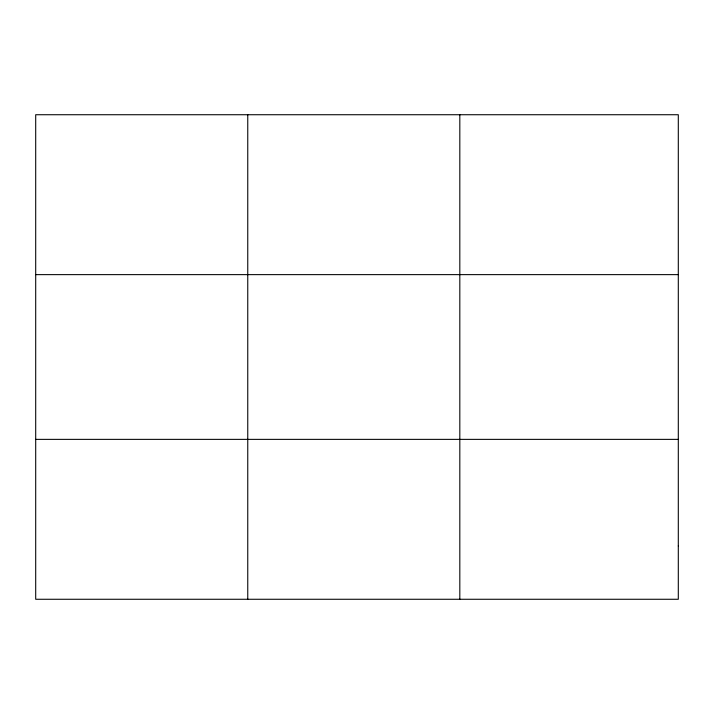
<?xml version="1.0" encoding="UTF-8"?>
<svg xmlns="http://www.w3.org/2000/svg" width="714" height="714" viewBox="0 0 714 714"><rect width="100%" height="100%" fill="white"/><g stroke="black" fill="none" stroke-linecap="round" stroke-linejoin="round"><path stroke-width="1.07" d="M247.758 599.269L247.758 114.731M459.816 599.269L459.816 114.731M35.7 274.631L678.3 274.631M35.7 439.369L678.3 439.369M678.3 545.969L678.3 599.269L35.7 599.269L35.7 114.731L678.3 114.731L678.3 545.969"/></g></svg>
